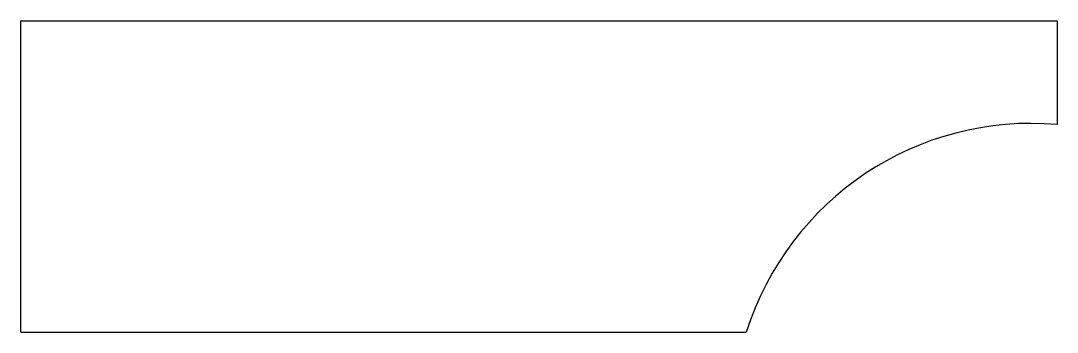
# Model space of a CAD drawing. Extents: x 296 to 496, y 72 to 132.
import ezdxf

# ---------------------------------------------------------------- set-up
doc = ezdxf.new("R2010")
doc.units = 0
doc.layers.get('0').update_dxf_attribs({"linetype": 'CONTINUOUS'})

msp = doc.modelspace()

# ---------------------------------------------------------------- linework, layer by layer
for p, q in [((296.22, 72.02), (296.22, 132.02)), ((296.22, 132.02), (496.22, 132.02)), ((496.22, 132.02), (496.22, 112.02)), ((296.22, 72.02), (436.22, 72.02))]:
    msp.add_line(p, q)
msp.add_arc((491.12, 54.66), 57.58, 84.9213, 162.4588)

doc.saveas('drawing.dxf')
